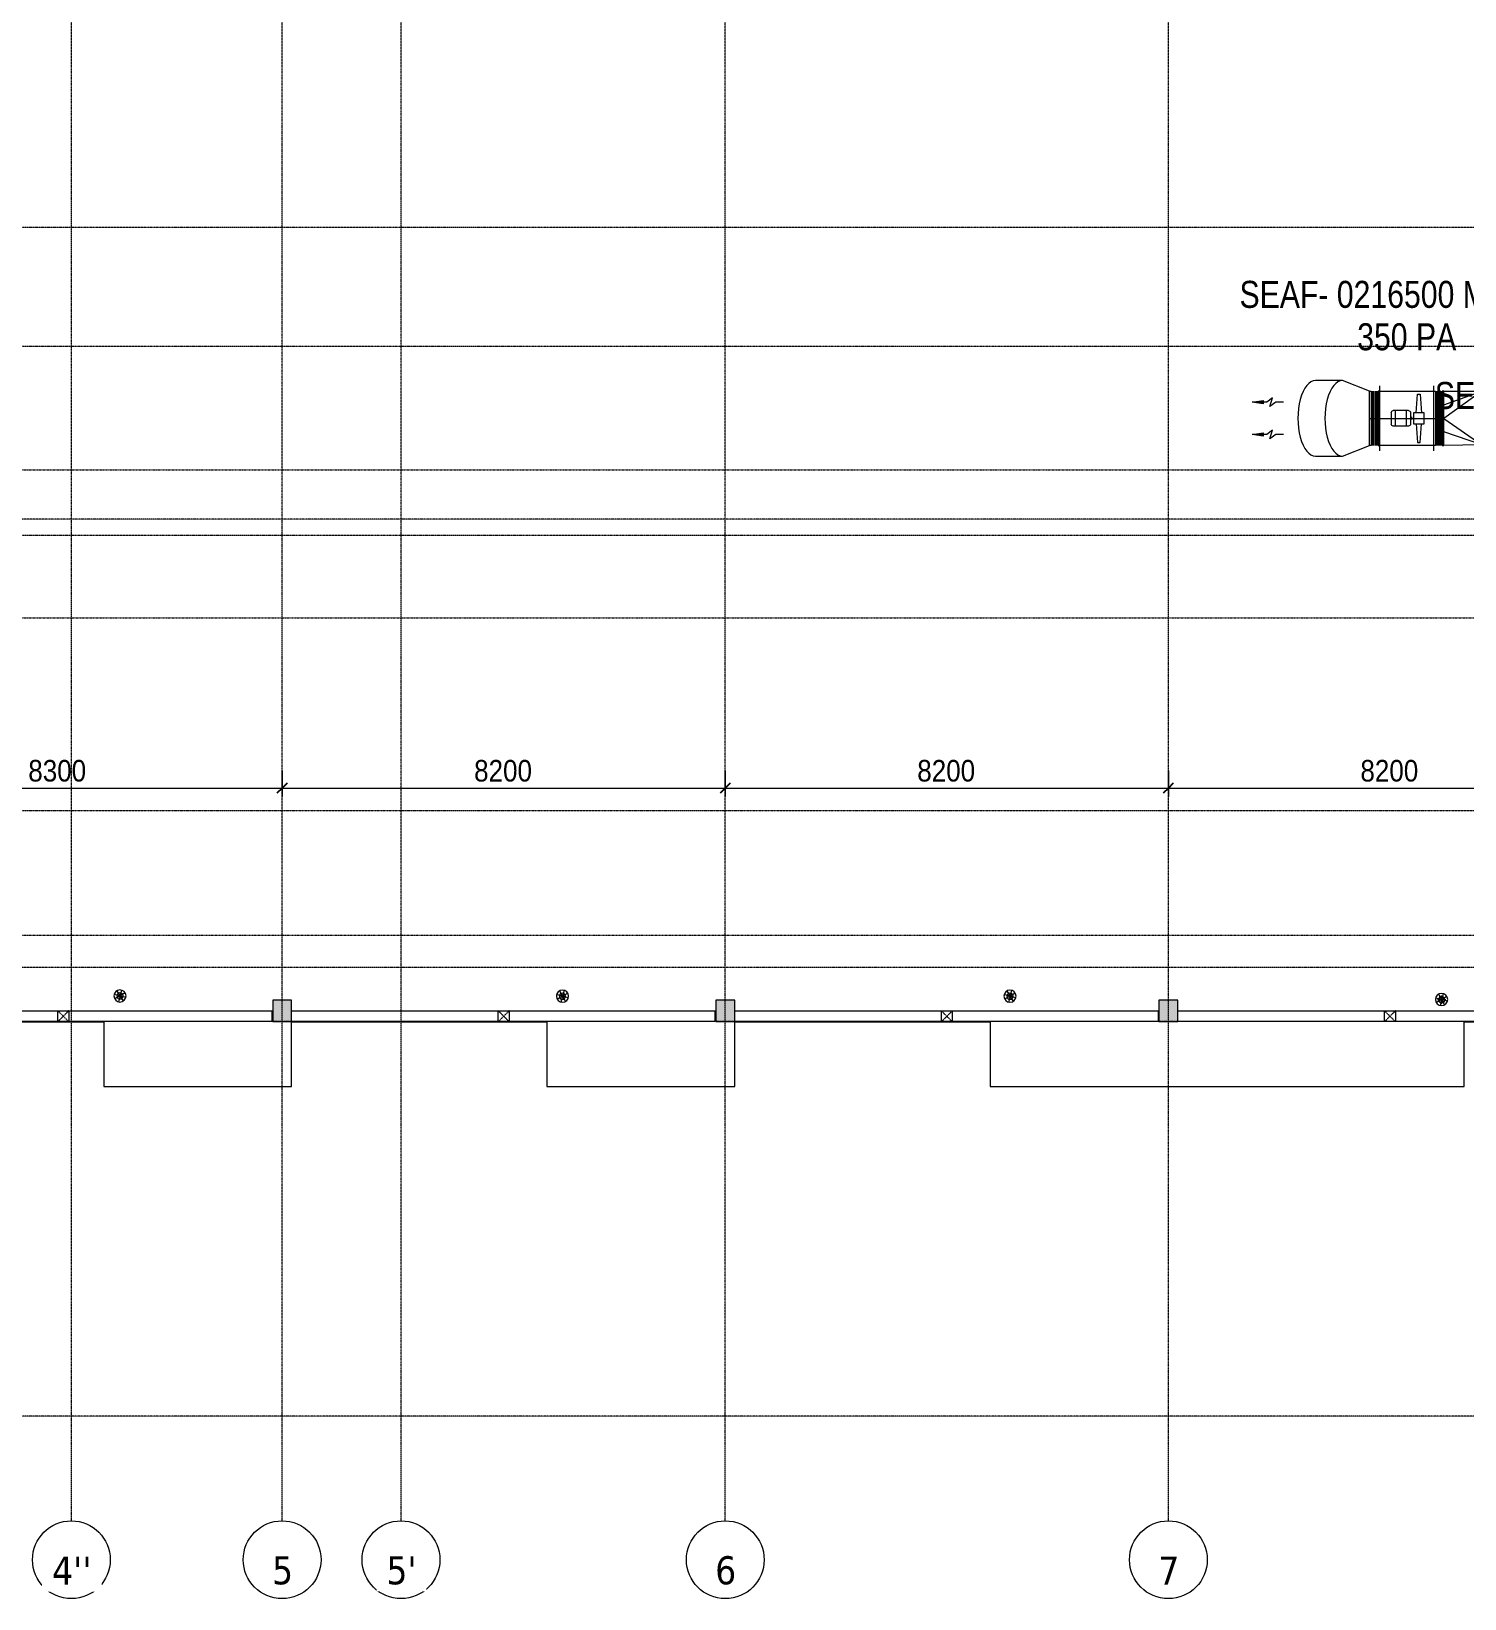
# Model space of a CAD drawing. Header units: millimetres. Extents: x 27447 to 251759, y -15958 to 82948.
# Drawn here: x 48112 to 74634, y 13856 to 42869 of the extents above; entities that cross this region are included whole.
import ezdxf

# ---------------------------------------------------------------- set-up
doc = ezdxf.new("R2010")
doc.units = ezdxf.units.MM
for name, pattern in [('Dash', [6, 3, -3]), ('Dash Dot 3_16_', [7.9375, 4.7625, -1.5875, 0, -1.5875]), ('Grid Line', [22.225, 12.7, -3.175, 3.175, -3.175]), ('IMPORT-CENTER _3_', [10.16, 6.35, -1.27, 1.27, -1.27])]:
    doc.linetypes.add(name, pattern=pattern)
for name, color, linetype, lineweight in [('0-1', 7, 'Continuous', 5), ('A-ANNO-DIMS', 211, 'Continuous', 9), ('A-ANNO-DIMS-160', 211, 'Continuous', 9), ('A-FLOR', 192, 'Continuous', 9), ('A-FLOR-1', 250, 'Continuous', 9), ('A-WALL', 113, 'Continuous', 9), ('G-ANNO-SYMB-1', 111, 'Dash Dot 3_16_', 18), ('G-IMPT', 8, 'Continuous', 9), ('G-IMPT-2', 8, 'IMPORT-CENTER _3_', 9), ('G-IMPT-3', 7, 'Continuous', 9), ('M-EQPM', 50, 'Continuous', 9), ('S-COLS', 52, 'Continuous', 9), ('S-COLS-1', 52, 'Continuous', 5), ('S-COLS-2', 7, 'Continuous', 18), ('S-COLS-HDLN', 52, 'Dash', 9), ('S-GRID-1', 1, 'Grid Line', 9), ('S-GRID-IDEN', 1, 'Continuous', 9)]:
    doc.layers.add(name, color=color, linetype=linetype, lineweight=lineweight)
doc.styles.add('Arial_2', font='arial_0.ttf', dxfattribs={"width": 0.8, "height": 500})
doc.styles.add('Tahoma_B', font='tahomabd_0.ttf', dxfattribs={"height": 520})
doc.styles.add('UTM Avo', font='UTM Avo.ttf', dxfattribs={"width": 0.9, "height": 400})
doc.dimstyles.new('1_Dim_chi_tiet_2_5', dxfattribs={"dimscale": 304.8, "dimtxt": 399.720379, "dimasz": 0.629921, "dimexe": 0.524934, "dimexo": 0.0625, "dimgap": 0.052493, "dimtad": 1, "dimdec": 0, "dimrnd": 5, "dimzin": 0, "dimdsep": 46, "dimtxsty": 'UTM Avo', "dimblk1": 'OBLIQUE', "dimblk2": 'OBLIQUE', "dimsah": 1, "dimcen": 0.09, "dimdle": 0.524934, "dimazin": 0, "dimtfac": 1, "dimtdec": 4, "dimtix": 1, "dimtmove": 0, "dimatfit": 3, "dimfxl": 1.049869, "dimfxlon": 1, "dimtvp": 1, "dimtolj": 1, "dimtzin": 0, "dimarcsym": 2})

# ---------------------------------------------------------------- blocks, each defined once
blk = doc.blocks.new('NCV_TKTC_KET CAU_rvt-1-TKCS_MB TUM MÁI')
at = {"layer": 'S-COLS-1'}
for points in [[(52928, 24537), (52928, 24937), (52578, 24937), (52578, 24537)], [(61128, 24537), (61128, 24937), (60778, 24937), (60778, 24537)], [(69328, 24537), (69328, 24937), (68978, 24937), (68978, 24537)]]:
    blk.add_hatch(color=256, dxfattribs=at).paths.add_polyline_path(points)
at = {"layer": 'A-FLOR-1'}
for p, q in [((49453, 24537), (49453, 23337)), ((52928, 23337), (52928, 24537)), ((52928, 24537), (56752, 24537)), ((56952, 24537), (57653, 24537)), ((57653, 24537), (57653, 23337)), ((61128, 23337), (61128, 24537)), ((61128, 24537), (64952, 24537)), ((65152, 24537), (65853, 24537)), ((65853, 24537), (65853, 23337)), ((74628, 23337), (74628, 24537)), ((74628, 24537), (77103, 24537)), ((49453, 23337), (52928, 23337)), ((57653, 23337), (61128, 23337)), ((65853, 23337), (74628, 23337))]:
    blk.add_line(p, q, dxfattribs=at)
at = {"layer": 'S-COLS-2'}
for p, q in [((52928, 24937), (52578, 24937)), ((52578, 24937), (52578, 24537)), ((52928, 24537), (52928, 24937)), ((61128, 24937), (60778, 24937)), ((60778, 24937), (60778, 24537)), ((61128, 24537), (61128, 24937)), ((69328, 24937), (68978, 24937)), ((68978, 24937), (68978, 24537)), ((69328, 24537), (69328, 24937)), ((52578, 24537), (52928, 24537)), ((60778, 24537), (61128, 24537)), ((68978, 24537), (69328, 24537))]:
    blk.add_line(p, q, dxfattribs=at)
blk = doc.blocks.new('TKTC_XREF_260130_MB TUM MAI - TKTC_XREF_260130_MB TUM MAI_dwg_$cc-4167671-TKCS_MB TUM MÁI')
at = {"layer": 'G-IMPT'}
blk.add_circle((0, 0), 0.5, dxfattribs=at)
for centre, radius, start, end in [((0, 0), 0.5, 90, 270), ((0.19, 0.25), 0.313, 126.8699, 233.1301), ((-0.19, -0.25), 0.313, 306.8699, 53.1301)]:
    blk.add_arc(centre, radius, start, end, dxfattribs=at)
at = {"layer": 'G-IMPT-2'}
for p, q in [((-0.67, 0), (0.67, 0)), ((0, -0.67), (0, 0.67))]:
    blk.add_line(p, q, dxfattribs=at)
blk = doc.blocks.new('TKTC_XREF_260130_MB TUM MAI - TKTC_XREF_260130_MB TUM MAI_dwg_RD-4167670-TKCS_MB TUM MÁI')
at = {"layer": 'G-IMPT'}
for p, q in [((-75, 0), (75, 0)), ((-53, 53), (53, -53)), ((-53, -53), (53, 53)), ((0, 75), (0, -75))]:
    blk.add_line(p, q, dxfattribs=at)
for radius in [75, 37.5]:
    blk.add_circle((0, 0), radius, dxfattribs=at)
blk = doc.blocks.new('TKTC_XREF_260130_MB TUM MAI - TKTC_XREF_260130_MB TUM MAI_dwg-4167669-TKCS_MB TUM MÁI')
at = {"layer": 'G-IMPT', "flags": 128}
blk.add_lwpolyline([(-158349, -836633), (-153699, -836633), (-153699, -837832), (-150224, -837832), (-150224, -836632), (-145499, -836632), (-145499, -837832), (-142024, -837832), (-142024, -836632), (-137299, -836632), (-137299, -837832), (-128524, -837832), (-128524, -836633), (-126049, -836633)], dxfattribs=at)
at = {"extrusion": (0, 0, -1)}
for name, p, xscale, yscale, zscale, rotation in [('TKTC_XREF_260130_MB TUM MAI - TKTC_XREF_260130_MB TUM MAI_dwg_RD-4167670-TKCS_MB TUM MÁI', (153400, -836155), 1.5, 1.5, -1.5, 330.0137897223599), ('TKTC_XREF_260130_MB TUM MAI - TKTC_XREF_260130_MB TUM MAI_dwg_RD-4167670-TKCS_MB TUM MÁI', (145212, -836160), 1.5, 1.5, -1.5, 330.0137897223599), ('TKTC_XREF_260130_MB TUM MAI - TKTC_XREF_260130_MB TUM MAI_dwg_RD-4167670-TKCS_MB TUM MÁI', (136931, -836160), 1.5, 1.5, -1.5, 330.0137897223599), ('TKTC_XREF_260130_MB TUM MAI - TKTC_XREF_260130_MB TUM MAI_dwg_RD-4167670-TKCS_MB TUM MÁI', (128944, -836222), 1.5, 1.5, -1.5, 330.0137897223599), ('TKTC_XREF_260130_MB TUM MAI - TKTC_XREF_260130_MB TUM MAI_dwg_$cc-4167671-TKCS_MB TUM MÁI', (128944, -836222), 113.7150000000073, 113.7150000000073, -113.7150000000073, 89.99900866374676)]:
    blk.add_blockref(name, p, dxfattribs=dict(at, xscale=xscale, yscale=yscale, zscale=zscale, rotation=rotation))
blk = doc.blocks.new('TKTC_XREF_260130_MB TUM MAI - TKTC_XREF_251221_MB TUM MAI-2041484-TKCS_MB TUM MÁI')
blk.add_blockref('TKTC_XREF_260130_MB TUM MAI - TKTC_XREF_260130_MB TUM MAI_dwg-4167669-TKCS_MB TUM MÁI', (169499, 843934))
blk = doc.blocks.new('G1_SOF - BO TRU - 200x200-3061822-TKCS_MB TUM MÁI')
at = {"layer": 'S-COLS'}
for p, q in [((-100, 100), (100, 100)), ((-100, -100), (-100, 100)), ((100, 100), (100, -100)), ((100, -100), (-100, -100))]:
    blk.add_line(p, q, dxfattribs=at)
at = {"layer": 'S-COLS-HDLN'}
for p, q in [((100, 100), (-100, -100)), ((-100, 100), (100, -100))]:
    blk.add_line(p, q, dxfattribs=at)
blk = doc.blocks.new('TKTC_QUAT HUT KHOI_260130 - TKTC_QUAT HUT KHOI_260130_dwg_A$C93a11253-flat-1-4168559-TKCS_MB TUM MÁI')
at = {"layer": 'G-IMPT'}
for p, q in [((500, 637), (-500, 637)), ((500, 612), (-500, 612)), ((500, 587), (-500, 587)), ((0, -694), (0, 706)), ((-600, 506), (600, 506)), ((500, 562), (-500, 562)), ((-500, 506), (-500, -494)), ((500, -494), (500, 506)), ((-142, 37), (-142, -244)), ((-142, 0), (142, 0)), ((105, 75), (-105, 75)), ((-16, 104), (-16, 75)), ((16, 104), (16, 75)), ((142, 37), (142, -244)), ((-142, -206), (142, -206)), ((105, -281), (-105, -281)), ((-600, -494), (600, -494)), ((500, -551), (-500, -551)), ((500, -576), (-500, -576)), ((500, -601), (-500, -601)), ((500, -626), (-500, -626))]:
    blk.add_line(p, q, dxfattribs=at)
at = {"layer": 'G-IMPT', "flags": 128}
for points in [[(-500, 662), (-500, 693), (500, 693), (500, 662)], [(-500, 537), (-500, 506), (500, 506), (500, 537)], [(-100, 328), (100, 328), (100, 128), (-100, 128)], [(-500, -526), (-500, -494), (500, -494), (500, -526)], [(-500, -651), (-500, -682), (500, -682), (500, -651)]]:
    blk.add_lwpolyline(points, close=True, dxfattribs=at)
for points in [[(-100, 178), (-450, 203), (-450, 253), (-100, 278)], [(100, 178), (450, 203), (450, 253), (100, 278)]]:
    blk.add_lwpolyline(points, dxfattribs=at)
at = {"layer": 'G-IMPT'}
for centre, start, end in [((-105, 37), 90, 180), ((105, 37), 360, 90), ((-105, -244), 180, 270), ((105, -244), 270, 0)]:
    blk.add_arc(centre, 37.5, start, end, dxfattribs=at)
blk = doc.blocks.new('TKTC_QUAT HUT KHOI_260130 - TKTC_QUAT HUT KHOI_260130_dwg_M-FLOW-ARROW-4168562-TKCS_MB TUM MÁI')
at = {"layer": 'G-IMPT'}
blk.add_hatch(color=256, dxfattribs=at).paths.add_polyline_path([(70904, 35376), (70704, 35409), (70904, 35442)])
for p, q in [((70704, 35409), (70904, 35442)), ((70904, 35376), (70704, 35409)), ((70904, 35442), (70904, 35376))]:
    blk.add_line(p, q, dxfattribs=at)
at = {"layer": 'G-IMPT', "flags": 128}
blk.add_lwpolyline([(71281, 35409), (71137, 35409), (71031, 35329), (71077, 35489), (70971, 35409), (70704, 35409)], dxfattribs=at)
blk = doc.blocks.new('TKTC_QUAT HUT KHOI_260130 - TKTC_QUAT HUT KHOI_260130_dwg_M-FLOW-ARROW-4168563-TKCS_MB TUM MÁI')
at = {"layer": 'G-IMPT'}
blk.add_hatch(color=256, dxfattribs=at).paths.add_polyline_path([(70904, 35976), (70704, 36009), (70904, 36042)])
for p, q in [((70704, 36009), (70904, 36042)), ((70904, 35976), (70704, 36009)), ((70904, 36042), (70904, 35976))]:
    blk.add_line(p, q, dxfattribs=at)
at = {"layer": 'G-IMPT', "flags": 128}
blk.add_lwpolyline([(71281, 36009), (71137, 36009), (71031, 35929), (71077, 36089), (70971, 36009), (70704, 36009)], dxfattribs=at)
blk = doc.blocks.new('TKTC_QUAT HUT KHOI_260130 - TKTC_QUAT HUT KHOI_260130_dwg-4168555-TKCS_MB TUM MÁI')
at = {"layer": 'G-IMPT', "flags": 128}
for points in [[(71875, 35009), (72375, 35009), (72875, 35209), (72875, 36209), (72375, 36409), (71875, 36409)], [(49452, 24540), (49452, 23341), (52927, 23341), (52927, 24540)], [(57652, 24541), (57652, 23341), (61127, 23341), (61127, 24540)], [(65852, 24541), (65852, 23341), (74627, 23341), (74627, 24540), (77102, 24540)]]:
    blk.add_lwpolyline(points, dxfattribs=at)
blk.add_lwpolyline([(74950, 36209), (74950, 35216), (74250, 35209), (74250, 36209)], close=True, dxfattribs=at)
at = {"layer": 'G-IMPT'}
for centre in [(71875, 35709), (72375, 35709)]:
    blk.add_ellipse(centre, major_axis=(0, 700), ratio=0.467548, start_param=0, end_param=3.141593, dxfattribs=at)
at = {"layer": 'M-EQPM', "flags": 128}
blk.add_lwpolyline([(74250, 35959), (74950, 36209), (74250, 35709), (74950, 35216), (74250, 35459)], dxfattribs=at)
at = {"extrusion": (0, 0, -1), "zscale": -1, "rotation": 90.00000000000001}
blk.add_blockref('TKTC_QUAT HUT KHOI_260130 - TKTC_QUAT HUT KHOI_260130_dwg_A$C93a11253-flat-1-4168559-TKCS_MB TUM MÁI', (-73557, 35709), dxfattribs=at)
for name in ['TKTC_QUAT HUT KHOI_260130 - TKTC_QUAT HUT KHOI_260130_dwg_M-FLOW-ARROW-4168563-TKCS_MB TUM MÁI', 'TKTC_QUAT HUT KHOI_260130 - TKTC_QUAT HUT KHOI_260130_dwg_M-FLOW-ARROW-4168562-TKCS_MB TUM MÁI']:
    blk.add_blockref(name, (0, 0))
at = {"layer": 'G-IMPT-3', "char_height": 500, "attachment_point": 2, "line_spacing_factor": 0.941778, "style": 'Arial_2'}
for s, insert, width in [('SEAF- 0216500 M3/H @ 350 PA', (73562, 38254), 6758.14), ('SEAD1000x550', (76070, 36382), 2901.59)]:
    blk.add_mtext(s, dxfattribs=dict(at, insert=insert, width=width))
blk = doc.blocks.new('TKTC_QUAT HUT KHOI_260130 - TKTC_QUAT HUT KHOI_260130-2046036-TKCS_MB TUM MÁI')
blk.add_blockref('TKTC_QUAT HUT KHOI_260130 - TKTC_QUAT HUT KHOI_260130_dwg-4168555-TKCS_MB TUM MÁI', (-33652, -17239))
blk = doc.blocks.new('TKTC_BON NUOC MAI_260130 - TKTC_BON NUOC MAI_260130_dwg-3426650-TKCS_MB TUM MÁI')
at = {"layer": 'G-IMPT', "flags": 128}
for points in [[(-153699, -836634), (-153699, -837832), (-150224, -837832), (-150224, -836634)], [(-145499, -836634), (-145499, -837832), (-142024, -837832), (-142024, -836634)], [(-137299, -836634), (-137299, -837832), (-128524, -837832), (-128524, -836634)]]:
    blk.add_lwpolyline(points, dxfattribs=at)
blk = doc.blocks.new('TKTC_BON NUOC MAI_260130 - TKTC_BON NUOC MAI_260130-2047084-TKCS_MB TUM MÁI')
blk.add_blockref('TKTC_BON NUOC MAI_260130 - TKTC_BON NUOC MAI_260130_dwg-3426650-TKCS_MB TUM MÁI', (169499, 843934))
blk = doc.blocks.new('Grid - M_Grid Head - Circle-353313-TKCS_MB TUM MÁI')
at = {"layer": 'S-GRID-IDEN'}
blk.add_circle((0, 0), 4.5, dxfattribs=at)
blk = doc.blocks.new('DIMBLOCK74-TKCS_MB TUM MÁI')
at = {"layer": 'A-ANNO-DIMS-160'}
for p, q in [((44453, 29182), (44453, 28702)), ((44453, 28862), (44453, 29182)), ((52753, 29182), (52753, 28702)), ((52753, 28862), (52753, 29182)), ((44293, 28862), (52753, 28862))]:
    blk.add_line(p, q, dxfattribs=at)
at = {"layer": 'A-ANNO-DIMS-160', "lineweight": 25}
for p, q in [((44453, 28862), (44357, 28766)), ((44453, 28862), (44549, 28958)), ((52753, 28862), (52657, 28766)), ((52753, 28862), (52849, 28958))]:
    blk.add_line(p, q, dxfattribs=at)
at = {"layer": 'A-ANNO-DIMS-160', "color": 0, "insert": (48055, 29382), "char_height": 400, "width": 1314.64, "attachment_point": 1, "line_spacing_factor": 1.110334, "style": 'UTM Avo'}
blk.add_mtext('8300', dxfattribs=at)
blk = doc.blocks.new('_Oblique')
at = {"color": 0, "linetype": 'ByBlock', "lineweight": -2}
blk.add_line((-0.5, -0.5), (0.5, 0.5), dxfattribs=at)
blk = doc.blocks.new('DIMBLOCK75-TKCS_MB TUM MÁI')
at = {"layer": 'A-ANNO-DIMS-160'}
for p, q in [((52753, 29182), (52753, 28702)), ((52753, 28862), (52753, 29182)), ((60953, 29182), (60953, 28702)), ((60953, 28862), (60953, 29182)), ((52753, 28862), (60953, 28862))]:
    blk.add_line(p, q, dxfattribs=at)
at = {"layer": 'A-ANNO-DIMS-160', "lineweight": 25}
for p, q in [((52753, 28862), (52657, 28766)), ((52753, 28862), (52849, 28958)), ((60953, 28862), (60857, 28766)), ((60953, 28862), (61049, 28958))]:
    blk.add_line(p, q, dxfattribs=at)
at = {"layer": 'A-ANNO-DIMS-160', "color": 0, "insert": (56305, 29382), "char_height": 400, "width": 1314.64, "attachment_point": 1, "line_spacing_factor": 1.110334, "style": 'UTM Avo'}
blk.add_mtext('8200', dxfattribs=at)
blk = doc.blocks.new('DIMBLOCK76-TKCS_MB TUM MÁI')
at = {"layer": 'A-ANNO-DIMS-160'}
for p, q in [((60953, 29182), (60953, 28702)), ((60953, 28862), (60953, 29182)), ((69153, 29182), (69153, 28702)), ((69153, 28862), (69153, 29182)), ((60953, 28862), (69153, 28862))]:
    blk.add_line(p, q, dxfattribs=at)
at = {"layer": 'A-ANNO-DIMS-160', "lineweight": 25}
for p, q in [((60953, 28862), (60857, 28766)), ((60953, 28862), (61049, 28958)), ((69153, 28862), (69057, 28766)), ((69153, 28862), (69249, 28958))]:
    blk.add_line(p, q, dxfattribs=at)
at = {"layer": 'A-ANNO-DIMS-160', "color": 0, "insert": (64505, 29382), "char_height": 400, "width": 1314.64, "attachment_point": 1, "line_spacing_factor": 1.110334, "style": 'UTM Avo'}
blk.add_mtext('8200', dxfattribs=at)
blk = doc.blocks.new('DIMBLOCK77-TKCS_MB TUM MÁI')
at = {"layer": 'A-ANNO-DIMS-160'}
for p, q in [((69153, 29182), (69153, 28702)), ((69153, 28862), (69153, 29182)), ((77353, 29182), (77353, 28702)), ((77353, 28862), (77353, 29182)), ((69153, 28862), (77353, 28862))]:
    blk.add_line(p, q, dxfattribs=at)
at = {"layer": 'A-ANNO-DIMS-160', "lineweight": 25}
for p, q in [((69153, 28862), (69057, 28766)), ((69153, 28862), (69249, 28958)), ((77353, 28862), (77257, 28766)), ((77353, 28862), (77449, 28958))]:
    blk.add_line(p, q, dxfattribs=at)
at = {"layer": 'A-ANNO-DIMS-160', "color": 0, "insert": (72705, 29382), "char_height": 400, "width": 1314.64, "attachment_point": 1, "line_spacing_factor": 1.110334, "style": 'UTM Avo'}
blk.add_mtext('8200', dxfattribs=at)

msp = doc.modelspace()

# ---------------------------------------------------------------- linework, layer by layer
at = {"layer": 'A-FLOR'}
for p, q in [((52567.6, 24736.9), (52577.6, 24736.9)), ((60767.6, 24736.9), (60777.6, 24736.9)), ((68967.6, 24736.9), (68977.6, 24736.9))]:
    msp.add_line(p, q, dxfattribs=at)
at = {"layer": 'A-WALL'}
for p, q in [((44802.6, 24736.9), (52567.6, 24736.9)), ((52567.6, 24536.9), (52567.6, 24736.9)), ((52927.6, 24737.4), (60767.6, 24737.4)), ((60767.6, 24537.4), (60767.6, 24737.4)), ((61127.6, 24737.4), (68967.6, 24737.4)), ((68967.6, 24537.4), (68967.6, 24737.4)), ((69327.6, 24737.4), (77092.6, 24737.4)), ((52567.6, 24536.9), (44802.6, 24536.9)), ((60767.6, 24537.4), (52927.6, 24537.4)), ((68967.6, 24537.4), (61127.6, 24537.4)), ((77092.6, 24537.4), (69327.6, 24537.4))]:
    msp.add_line(p, q, dxfattribs=at)
at = {"layer": 'G-ANNO-SYMB-1'}
for p, q in [((27827.8, 34751.5), (133646.7, 34751.5)), ((27827.8, 32011.5), (133630.6, 32011.5)), ((27827.8, 26135.3), (133630.6, 26135.3))]:
    msp.add_line(p, q, dxfattribs=at)
at = {"layer": 'S-GRID-1'}
for p, q in [((48852.6, 19295.8), (48852.6, 76449.5)), ((52752.6, 19295.8), (52752.6, 76449.5)), ((54952.6, 19295.8), (54952.6, 76449.5)), ((60952.6, 19295.8), (60952.6, 76449.5)), ((69152.6, 19295.8), (69152.6, 76449.5)), ((128131.3, 39236.9), (34592.6, 39236.9)), ((128131.3, 37036.9), (34592.6, 37036.9)), ((126099.3, 33836.9), (36624.6, 33836.9)), ((128131.3, 33536.9), (34592.6, 33536.9)), ((128131.3, 28436.9), (34592.6, 28436.9)), ((126099.3, 25536.9), (36624.6, 25536.9)), ((128131.3, 24536.9), (34592.6, 24536.9)), ((48852.6, 15295.8), (48852.6, 19295.8)), ((52752.6, 15295.8), (52752.6, 19295.8)), ((54952.6, 15295.8), (54952.6, 19295.8)), ((60952.6, 15295.8), (60952.6, 19295.8)), ((69152.6, 15295.8), (69152.6, 19295.8)), ((128131.3, 17236.9), (34592.6, 17236.9))]:
    msp.add_line(p, q, dxfattribs=at)

# ---------------------------------------------------------------- block references
at = {"layer": '0-1'}
msp.add_blockref('NCV_TKTC_KET CAU_rvt-1-TKCS_MB TUM MÁI', (0, 0), dxfattribs=at)
at = {"layer": 'M-EQPM'}
for name, p in [('TKTC_BON NUOC MAI_260130 - TKTC_BON NUOC MAI_260130-2047084-TKCS_MB TUM MÁI', (33652.6, 17236.9)), ('TKTC_QUAT HUT KHOI_260130 - TKTC_QUAT HUT KHOI_260130-2046036-TKCS_MB TUM MÁI', (33652.6, 17235.3)), ('TKTC_XREF_260130_MB TUM MAI - TKTC_XREF_251221_MB TUM MAI-2041484-TKCS_MB TUM MÁI', (33652.6, 17233.6))]:
    msp.add_blockref(name, p, dxfattribs=at)
at = {"layer": 'S-COLS'}
for p in [(48702.6, 24636.9), (56852.5, 24636.9), (65052.5, 24636.9), (73252.5, 24636.9)]:
    msp.add_blockref('G1_SOF - BO TRU - 200x200-3061822-TKCS_MB TUM MÁI', p, dxfattribs=at)
at = {"layer": 'S-GRID-IDEN', "xscale": 159.9999999999999, "yscale": 159.9999999999999, "zscale": 159.9999999999999}
for p in [(48852.6, 14575.8), (52752.6, 14575.8), (54952.6, 14575.8), (60952.6, 14575.8), (69152.6, 14575.8)]:
    msp.add_blockref('Grid - M_Grid Head - Circle-353313-TKCS_MB TUM MÁI', p, dxfattribs=at)

# ---------------------------------------------------------------- dimensions: what is measured, and where the dimension line sits
at = {"layer": 'A-ANNO-DIMS'}
for base, p1, p2, override, picture, middle in [((52752.6, 28862.1), (44452.6, 29182.1), (52752.6, 29182.1), {"dimpost": '<>', "dimfxl": 8300}, 'DIMBLOCK74-TKCS_MB TUM MÁI', (48602.6, 29085.1)), ((60952.6, 28862.1), (52752.6, 29182.1), (60952.6, 29182.1), {"dimpost": '<>', "dimfxl": 8200}, 'DIMBLOCK75-TKCS_MB TUM MÁI', (56852.6, 29085.1)), ((69152.6, 28862.1), (60952.6, 29182.1), (69152.6, 29182.1), {"dimpost": '<>', "dimfxl": 8200}, 'DIMBLOCK76-TKCS_MB TUM MÁI', (65052.6, 29085.1)), ((77352.6, 28862.1), (69152.6, 29182.1), (77352.6, 29182.1), {"dimpost": '<>', "dimfxl": 8200}, 'DIMBLOCK77-TKCS_MB TUM MÁI', (73252.6, 29085.1))]:
    dim = msp.add_linear_dim(base=base, p1=p1, p2=p2, dimstyle='1_Dim_chi_tiet_2_5', override=override, dxfattribs=at)
    dim.commit()
    dim.dimension.update_dxf_attribs({"geometry": picture, "text_midpoint": middle})

# ---------------------------------------------------------------- next in the draw order: texts
at = {"layer": 'S-GRID-IDEN', "char_height": 520, "attachment_point": 5, "line_spacing_factor": 0.996129, "style": 'Tahoma_B', "bg_fill": 3, "box_fill_scale": 1.25, "bg_fill_color": 256, "bg_fill_true_color": 13158600, "bg_fill_transparency": 0}
for s, insert, width in [("\\pt2031.9988,4063.9976,6096.0016,8128.0004,10159.9992,12191.998,14224.002,16256.0008,18287.9996,20319.9984,22352.0024,24384.0012,26416,28447.9988,30479.9976,32512.0016,34544.0004,36575.9992,38607.998,40640.002,42672.0008,44703.9996,46735.9984,48768.0024,50800.0012,52832,54863.9988,56895.9976,58928.0016,60960.0004,62991.9992,65023.998;4''", (48860.1, 14376.1), 846.4), ('\\pt2031.9988,4063.9976,6096.0016,8128.0004,10159.9992,12191.998,14224.002,16256.0008,18287.9996,20319.9984,22352.0024,24384.0012,26416,28447.9988,30479.9976,32512.0016,34544.0004,36575.9992,38607.998,40640.002,42672.0008,44703.9996,46735.9984,48768.0024,50800.0012,52832,54863.9988,56895.9976,58928.0016,60960.0004,62991.9992,65023.998;5', (52760.1, 14376.1), 465.6), ("\\pt2031.9988,4063.9976,6096.0016,8128.0004,10159.9992,12191.998,14224.002,16256.0008,18287.9996,20319.9984,22352.0024,24384.0012,26416,28447.9988,30479.9976,32512.0016,34544.0004,36575.9992,38607.998,40640.002,42672.0008,44703.9996,46735.9984,48768.0024,50800.0012,52832,54863.9988,56895.9976,58928.0016,60960.0004,62991.9992,65023.998;5'", (54960.1, 14376.1), 656), ('\\pt2031.9988,4063.9976,6096.0016,8128.0004,10159.9992,12191.998,14224.002,16256.0008,18287.9996,20319.9984,22352.0024,24384.0012,26416,28447.9988,30479.9976,32512.0016,34544.0004,36575.9992,38607.998,40640.002,42672.0008,44703.9996,46735.9984,48768.0024,50800.0012,52832,54863.9988,56895.9976,58928.0016,60960.0004,62991.9992,65023.998;6', (60960.1, 14376.1), 465.6), ('\\pt2031.9988,4063.9976,6096.0016,8128.0004,10159.9992,12191.998,14224.002,16256.0008,18287.9996,20319.9984,22352.0024,24384.0012,26416,28447.9988,30479.9976,32512.0016,34544.0004,36575.9992,38607.998,40640.002,42672.0008,44703.9996,46735.9984,48768.0024,50800.0012,52832,54863.9988,56895.9976,58928.0016,60960.0004,62991.9992,65023.998;7', (69160.1, 14376.1), 465.6)]:
    msp.add_mtext(s, dxfattribs=dict(at, insert=insert, width=width))

doc.saveas('drawing.dxf')
